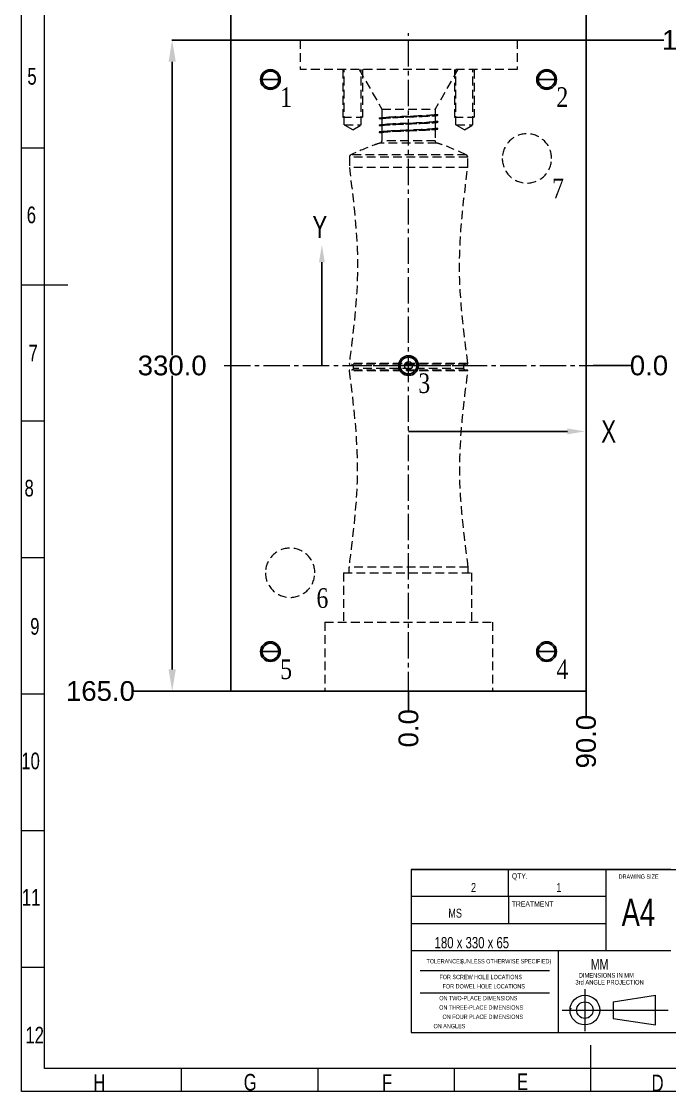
# Model space of a CAD drawing. Header units: millimetres. Extents: x -4200 to 3581, y -7493 to -4075.
# Drawn here: x 267 to 595, y -7493 to -6951 of the extents above; entities that cross this region are included whole.
import ezdxf
from ezdxf.enums import TextEntityAlignment as Align

# ---------------------------------------------------------------- set-up
doc = ezdxf.new("R2010")
doc.units = ezdxf.units.MM
doc.header["$LTSCALE"] = 0.7
for name, pattern in [('CENTER2', [28.575, 19.05, -3.175, 3.175, -3.175]), ('HIDDEN', [9.525, 6.35, -3.175]), ('SLD-SOLID', [0])]:
    doc.linetypes.add(name, pattern=pattern)
for name, color, linetype in [('BORDER', 174, 'Continuous'), ('cen lines', 40, 'Continuous'), ('DIM___NOTES', 5, 'SLD-SOLID'), ('txt', 20, 'Continuous')]:
    doc.layers.add(name, color=color, linetype=linetype)
doc.layers.add('dim', color=50, linetype='Continuous', lineweight=5)
doc.layers.add('out txt', color=202, linetype='Continuous', lineweight=13)
doc.styles.add('SLDTEXTSTYLE0', font='TXT', dxfattribs={"width": 0.75})
doc.styles.get("Standard").update_dxf_attribs({"font": 'arial.ttf'})
doc.styles.add('TEXTSTYLE_1', font='times.ttf', dxfattribs={"width": 0.8})
doc.dimstyles.get("Standard").update_dxf_attribs({"dimtxt": 10, "dimasz": 11, "dimexe": 0.18, "dimexo": 0.0625, "dimgap": 0.09, "dimtad": 0, "dimtih": 1, "dimtoh": 1, "dimdec": 1, "dimzin": 0, "dimdsep": 46, "dimtxsty": 'Standard', "dimcen": 0.09, "dimadec": 0, "dimazin": 0, "dimtfac": 1, "dimtdec": 1, "dimtofl": 0, "dimtmove": 0, "dimatfit": 3, "dimfxl": 1, "dimtolj": 1, "dimtzin": 0, "dimarcsym": 0})

# ---------------------------------------------------------------- blocks, each defined once
blk = doc.blocks.new('*U26')
at = {"layer": 'cen lines', "color": 0, "linetype": 'CENTER2', "lineweight": 9, "transparency": 16777216}
blk.add_line((0, -168.5), (0, 168.5), dxfattribs=at)
blk = doc.blocks.new('*U27')
at = {"layer": 'cen lines', "color": 0, "linetype": 'CENTER2', "lineweight": 9, "transparency": 16777216}
blk.add_line((-93.5, 0), (93.5, 0), dxfattribs=at)
blk = doc.blocks.new('*D64')
at = {"layer": 'Defpoints', "color": 0, "transparency": 16777216}
for p in [(553.14, -6939.57), (373.14, -6960.43), (553.14, -6960.43)]:
    blk.add_point(p, dxfattribs=at)
at = {"layer": 'dim', "color": 0, "lineweight": -2, "transparency": 16777216}
for p, q in [((373.14, -6960.36), (373.14, -6939.39)), ((384.14, -6939.57), (446.66, -6939.57)), ((542.14, -6939.57), (479.61, -6939.57)), ((553.14, -6960.36), (553.14, -6939.39))]:
    blk.add_line(p, q, dxfattribs=at)
at = {"layer": 'dim', "color": 0, "transparency": 16777216}
for points in [[(384.14, -6937.73), (384.14, -6941.4), (373.14, -6939.57)], [(542.14, -6937.73), (542.14, -6941.4), (553.14, -6939.57)]]:
    blk.add_solid(points, dxfattribs=at)
at = {"layer": 'dim', "color": 0, "lineweight": 9, "transparency": 16777216, "insert": (463.14, -6939.57), "char_height": 10, "attachment_point": 5}
blk.add_mtext('\\A1;180.0', dxfattribs=at)
blk = doc.blocks.new('*D65')
at = {"layer": 'Defpoints', "color": 0, "transparency": 16777216}
for p in [(373.14, -6960.43), (343.36, -7290.43), (373.14, -7290.43)]:
    blk.add_point(p, dxfattribs=at)
at = {"layer": 'dim', "color": 0, "lineweight": -2, "transparency": 16777216}
for p, q in [((373.08, -6960.43), (343.18, -6960.43)), ((343.36, -6971.43), (343.36, -7120.23)), ((343.36, -7279.43), (343.36, -7130.63)), ((373.08, -7290.43), (343.18, -7290.43))]:
    blk.add_line(p, q, dxfattribs=at)
at = {"layer": 'dim', "color": 0, "transparency": 16777216}
for points in [[(341.53, -6971.43), (345.19, -6971.43), (343.36, -6960.43)], [(341.53, -7279.43), (345.19, -7279.43), (343.36, -7290.43)]]:
    blk.add_solid(points, dxfattribs=at)
at = {"layer": 'dim', "color": 0, "lineweight": 9, "transparency": 16777216, "insert": (343.36, -7125.43), "char_height": 10, "attachment_point": 5}
blk.add_mtext('\\A1;330.0', dxfattribs=at)
blk = doc.blocks.new('*D63')
at = {"layer": 'Defpoints', "color": 0, "transparency": 16777216}
for p in [(463.14, -7125.43), (556.64, -7125.43), (575.81, -7125.43)]:
    blk.add_point(p, dxfattribs=at)
at = {"layer": 'dim', "color": 0, "lineweight": -2, "transparency": 16777216}
blk.add_line((556.7, -7125.43), (575.81, -7125.43), dxfattribs=at)
at = {"layer": 'dim', "color": 0, "lineweight": 9, "transparency": 16777216, "insert": (584.99, -7125.43), "char_height": 10, "attachment_point": 5}
blk.add_mtext('\\A1;0.0', dxfattribs=at)
blk = doc.blocks.new('*D67')
at = {"layer": 'Defpoints', "color": 0, "transparency": 16777216}
for p in [(463.14, -7125.43), (463.14, -7290.43), (463.14, -7300.08)]:
    blk.add_point(p, dxfattribs=at)
at = {"layer": 'dim', "color": 0, "lineweight": -2, "transparency": 16777216}
blk.add_line((463.14, -7290.49), (463.14, -7300.08), dxfattribs=at)
at = {"layer": 'dim', "color": 0, "lineweight": 9, "transparency": 16777216, "insert": (463.14, -7309.26), "char_height": 10, "attachment_point": 5, "rotation": 90}
blk.add_mtext('\\A1;0.0', dxfattribs=at)
blk = doc.blocks.new('*D68')
at = {"layer": 'Defpoints', "color": 0, "transparency": 16777216}
for p in [(463.14, -7125.43), (553.14, -7290.43), (553.14, -7302.97)]:
    blk.add_point(p, dxfattribs=at)
at = {"layer": 'dim', "color": 0, "lineweight": -2, "transparency": 16777216}
blk.add_line((553.14, -7290.49), (553.14, -7302.97), dxfattribs=at)
at = {"layer": 'dim', "color": 0, "lineweight": 9, "transparency": 16777216, "insert": (553.14, -7316.03), "char_height": 10, "attachment_point": 5, "rotation": 90}
blk.add_mtext('\\A1;90.0', dxfattribs=at)
blk = doc.blocks.new('*D69')
at = {"layer": 'Defpoints', "color": 0, "transparency": 16777216}
for p in [(463.14, -7125.43), (323.5, -7290.43), (373.14, -7290.43)]:
    blk.add_point(p, dxfattribs=at)
at = {"layer": 'dim', "color": 0, "lineweight": -2, "transparency": 16777216}
blk.add_line((373.08, -7290.43), (323.5, -7290.43), dxfattribs=at)
at = {"layer": 'dim', "color": 0, "lineweight": 9, "transparency": 16777216, "insert": (307.02, -7290.43), "char_height": 10, "attachment_point": 5}
blk.add_mtext('\\A1;165.0', dxfattribs=at)
blk = doc.blocks.new('*D62')
at = {"layer": 'Defpoints', "color": 0, "transparency": 16777216}
for p in [(553.14, -6960.43), (592.53, -6960.43), (463.14, -7125.43)]:
    blk.add_point(p, dxfattribs=at)
at = {"layer": 'dim', "color": 0, "lineweight": -2, "transparency": 16777216}
blk.add_line((553.2, -6960.43), (592.53, -6960.43), dxfattribs=at)
at = {"layer": 'dim', "color": 0, "lineweight": 9, "transparency": 16777216, "insert": (609.01, -6960.43), "char_height": 10, "attachment_point": 5}
blk.add_mtext('\\A1;165.0', dxfattribs=at)
blk = doc.blocks.new('*D70')
at = {"layer": 'Defpoints', "color": 0, "transparency": 16777216}
for p in [(373.14, -6929.66), (373.14, -6960.43), (463.14, -7125.43)]:
    blk.add_point(p, dxfattribs=at)
at = {"layer": 'dim', "color": 0, "lineweight": -2, "transparency": 16777216}
blk.add_line((373.14, -6960.36), (373.14, -6929.66), dxfattribs=at)
at = {"layer": 'dim', "color": 0, "lineweight": 9, "transparency": 16777216, "insert": (373.14, -6916.6), "char_height": 10, "attachment_point": 5, "rotation": 90}
blk.add_mtext('\\A1;90.0', dxfattribs=at)
blk = doc.blocks.new('out border')
at = {"layer": 'out txt', "linetype": 'SLD-SOLID'}
for p, q in [((-14.96, -505.03), (-14.96, 505.03)), ((-14.96, 87.99), (-29.92, 87.99)), ((-29.92, 0), (0, 0)), ((-14.96, -87.99), (-29.92, -87.99)), ((-14.96, -175.97), (-29.92, -175.97)), ((-14.96, -263.96), (-29.92, -263.96)), ((-14.96, -351.94), (-29.92, -351.94)), ((-14.96, -439.93), (-29.92, -439.93)), ((336.98, -519.99), (336.98, -490.08)), ((688.92, -505.03), (-14.96, -505.03)), ((73.03, -505.03), (73.03, -519.99)), ((161.01, -505.03), (161.01, -519.99)), ((249, -505.03), (249, -519.99))]:
    blk.add_line(p, q, dxfattribs=at)
blk.add_lwpolyline([(-29.92, -519.99), (-29.92, 519.99), (703.88, 519.99), (703.88, -519.99)], close=True, dxfattribs=at)
at = {"layer": 'out txt', "linetype": 'Continuous', "attachment_point": 2, "style": 'SLDTEXTSTYLE0'}
for s, insert, char_height in [('5', (-23.08, 139.62), 10.73), ('6', (-23.49, 50.35), 10.73), ('7', (-22.34, -38.73), 10.73), ('8', (-24.93, -125.75), 10.73), ('9', (-21.26, -214.83), 10.73), ('10', (-24.01, -301.55), 10.727), ('11', (-23.63, -389.44), 10.727), ('12', (-21.38, -478.23), 10.727), ('H', (20.29, -508.92), 10.73), ('G', (117.52, -508.58), 10.73), ('F', (205.65, -508.76), 10.73), ('E', (292.95, -508.24), 10.73), ('D', (379.99, -509.09), 10.73)]:
    blk.add_mtext(s, dxfattribs=dict(at, insert=insert, char_height=char_height))
blk = doc.blocks.new('proj')
at = {"color": 3, "linetype": 'Continuous', "lineweight": 9}
for p, q in [((-3434.06, -7322.63), (-3434.06, -7343.82)), ((-3419.72, -7329.05), (-3398.22, -7325.7)), ((-3398.22, -7340.74), (-3398.22, -7325.7)), ((-3445.58, -7333.22), (-3391.79, -7333.22)), ((-3419.72, -7329.05), (-3419.72, -7337.39)), ((-3419.72, -7337.39), (-3398.22, -7340.74))]:
    blk.add_line(p, q, dxfattribs=at)
for radius in [7.52, 4.17]:
    blk.add_circle((-3434.06, -7333.22), radius, dxfattribs=at)
at = {"color": 3, "linetype": 'Continuous', "lineweight": 9, "attachment_point": 1, "style": 'SLDTEXTSTYLE0'}
for s, insert, char_height in [('MM', (-3431.06, -7307.39), 5.355), ('DIMENSIONS IN MM', (-3437.15, -7314.41), 2.3317), ('3rd ANGLE PROJECTION', (-3438.82, -7317.94), 2.3317)]:
    blk.add_mtext(s, dxfattribs=dict(at, insert=insert, char_height=char_height))

msp = doc.modelspace()

# ---------------------------------------------------------------- linework, layer by layer
at = {"color": 6, "linetype": 'Continuous'}
for p, q in [((373.14, -6960.43), (373.14, -7290.43)), ((553.14, -6960.43), (373.14, -6960.43)), ((553.14, -7290.43), (553.14, -6960.43)), ((393.14, -6980.43), (388.89, -6980.43)), ((393.14, -6980.43), (397.39, -6980.43)), ((533.14, -6980.43), (528.89, -6980.43)), ((533.14, -6980.43), (537.39, -6980.43)), ((463.14, -7125.43), (458.89, -7125.43)), ((463.14, -7125.43), (467.39, -7125.43)), ((393.14, -7270.43), (388.89, -7270.43)), ((393.14, -7270.43), (397.39, -7270.43)), ((533.14, -7270.43), (528.89, -7270.43)), ((533.14, -7270.43), (537.39, -7270.43)), ((373.14, -7290.43), (553.14, -7290.43))]:
    msp.add_line(p, q, dxfattribs=at)
at = {"color": 3, "linetype": 'HIDDEN', "lineweight": 0}
for p, q in [((408.14, -6960.43), (408.14, -6975.43)), ((518.14, -6960.43), (518.14, -6975.43)), ((518.14, -6975.43), (408.14, -6975.43)), ((429.85, -6975.43), (429.85, -6999.43)), ((430.6, -7003.43), (430.6, -6975.43)), ((438.14, -6975.43), (449.64, -6995.43)), ((439.1, -7003.43), (439.1, -6975.43)), ((439.85, -6975.43), (439.85, -6999.43)), ((488.14, -6975.43), (476.64, -6995.43)), ((486.42, -6975.43), (486.42, -6999.43)), ((487.17, -7003.43), (487.17, -6975.43)), ((495.67, -7003.43), (495.67, -6975.43)), ((496.42, -6975.43), (496.42, -6999.43)), ((449.64, -6995.43), (449.64, -7000)), ((449.64, -6995.43), (476.64, -6995.43)), ((476.64, -6995.43), (476.64, -6998.25)), ((429.85, -6999.43), (439.85, -6999.43)), ((449.64, -7000.25), (449.64, -7003.5)), ((476.64, -6998.5), (476.64, -7001.75)), ((476.64, -7002), (476.64, -7005.25)), ((477.94, -6998.25), (477.94, -6998.5)), ((477.94, -7001.75), (477.94, -7002)), ((486.42, -6999.43), (496.42, -6999.43)), ((430.6, -7003.43), (439.1, -7003.43)), ((434.85, -7005.98), (430.6, -7003.43)), ((434.85, -7005.98), (439.1, -7003.43)), ((448.34, -7003.5), (448.34, -7003.75)), ((448.34, -7007), (448.34, -7007.25)), ((449.64, -7003.75), (449.64, -7007)), ((449.64, -7007.25), (449.64, -7011.54)), ((476.64, -7005.5), (476.64, -7011.54)), ((487.17, -7003.43), (495.67, -7003.43)), ((491.42, -7005.98), (487.17, -7003.43)), ((491.42, -7005.98), (495.67, -7003.43)), ((477.44, -7012.62), (448.84, -7012.62)), ((476.64, -7011.54), (449.64, -7011.54)), ((492.42, -7018.66), (433.85, -7018.66)), ((433.14, -7019.78), (433.14, -7024.99)), ((493.14, -7019.78), (433.14, -7019.78)), ((493.14, -7024.99), (493.14, -7019.78)), ((493.14, -7024.99), (433.14, -7024.99)), ((493.2, -7124.3), (433.08, -7124.3)), ((492.79, -7124.76), (433.49, -7124.76)), ((435.05, -7125.56), (435.05, -7126.96)), ((491.23, -7125.56), (435.05, -7125.56)), ((491.23, -7126.96), (435.05, -7126.96)), ((491.23, -7126.96), (491.23, -7125.56)), ((493.22, -7128.05), (433.05, -7128.05)), ((492.96, -7127.76), (433.31, -7127.76)), ((430.12, -7230.43), (430.12, -7255.43)), ((430.12, -7230.43), (495.12, -7230.43)), ((432.9, -7227.54), (432.9, -7230.43)), ((493.38, -7227.54), (432.9, -7227.54)), ((493.38, -7230.43), (493.38, -7227.54)), ((495.12, -7230.43), (495.12, -7255.43)), ((420.64, -7255.43), (420.64, -7290.43)), ((420.64, -7255.43), (505.64, -7255.43)), ((505.64, -7255.43), (505.64, -7290.43))]:
    msp.add_line(p, q, dxfattribs=at)
at = {"color": 3}
for p, q in [((419.22, -7125.43), (419.22, -7073.08)), ((463.14, -7158.78), (543.67, -7158.78))]:
    msp.add_line(p, q, dxfattribs=at)
at = {"color": 6, "linetype": 'Continuous'}
for centre, radius, start, end in [((393.14, -6980.43), 5, 0, 180), ((533.14, -6980.43), 5, 0, 180), ((393.14, -6980.43), 5, 180, 0), ((393.14, -6980.43), 4.25, 0, 180), ((393.14, -6980.43), 4.25, 180, 0), ((533.14, -6980.43), 5, 180, 0), ((533.14, -6980.43), 4.25, 0, 180), ((533.14, -6980.43), 4.25, 180, 0), ((463.14, -7125.43), 5, 0, 180), ((463.14, -7125.43), 4.25, 0, 180), ((463.14, -7125.43), 5, 180, 0), ((463.14, -7125.43), 4.25, 180, 0), ((393.14, -7270.43), 5, 0, 180), ((393.14, -7270.43), 4.25, 0, 180), ((533.14, -7270.43), 5, 0, 180), ((533.14, -7270.43), 4.25, 0, 180), ((393.14, -7270.43), 5, 180, 0), ((393.14, -7270.43), 4.25, 180, 0), ((533.14, -7270.43), 5, 180, 0), ((533.14, -7270.43), 4.25, 180, 0)]:
    msp.add_arc(centre, radius, start, end, dxfattribs=at)
at = {"color": 3, "linetype": 'HIDDEN', "lineweight": 0}
for centre, radius, start, end in [((523.14, -7020.43), 12.5, 0, 180), ((448.51, -7011.54), 1.13, 286.7975, 0), ((477.76, -7011.54), 1.13, 180, 253.2025), ((434.38, -7019.78), 1.24, 114.9842, 180), ((491.9, -7019.78), 1.24, 0, 65.0158), ((523.14, -7020.43), 12.5, 180, 0), ((433.49, -7124.35), 0.412, 172.6695, 270), ((492.79, -7124.35), 0.412, 270, 7.3305), ((433.31, -7128.02), 0.259, 90, 187.1201), ((492.96, -7128.02), 0.259, 352.8799, 90), ((403.14, -7230.43), 12.5, 0, 180), ((403.14, -7230.43), 12.5, 180, 0)]:
    msp.add_arc(centre, radius, start, end, dxfattribs=at)
for points, knots in [([(448.34, -7000), (448.34, -6999.92), (448.73, -6999.85), (450.21, -6999.71), (451.31, -6999.63), (454.39, -6999.47), (456.17, -6999.39), (459.02, -6999.28), (460.92, -6999.21), (464.83, -6999.06), (466.79, -6998.99), (470.55, -6998.83), (472.16, -6998.76), (475.25, -6998.6), (476.2, -6998.53), (477.13, -6998.44), (477.43, -6998.4), (477.84, -6998.32), (477.94, -6998.29), (477.94, -6998.25)], [-3.214168, -3.214168, -3.214168, -3.214168, -2.889798, -2.889798, -2.568815, -2.568815, -2.161874, -2.161874, -1.685409, -1.685409, -1.322539, -1.322539, -1.005683, -1.005683, -0.599771, -0.599771, -0.300042, -0.300042, -0.000003, -0.000003, -0.000003, -0.000003]), ([(448.34, -7000.25), (448.34, -7000.17), (448.73, -7000.1), (450.21, -6999.96), (451.31, -6999.88), (454.39, -6999.72), (456.17, -6999.64), (459.02, -6999.53), (460.92, -6999.46), (464.83, -6999.31), (466.79, -6999.24), (470.55, -6999.08), (472.16, -6999.01), (475.25, -6998.85), (476.2, -6998.78), (477.13, -6998.69), (477.43, -6998.65), (477.84, -6998.57), (477.94, -6998.54), (477.94, -6998.5)], [0.000003, 0.000003, 0.000003, 0.000003, 0.583642, 0.583642, 1.161186, 1.161186, 1.893394, 1.893394, 2.750695, 2.750695, 3.403606, 3.403606, 3.973724, 3.973724, 4.704081, 4.704081, 5.243382, 5.243382, 5.783241, 5.783241, 5.783241, 5.783241]), ([(449.64, -7000), (449.42, -7000), (449.2, -7000), (448.77, -7000), (448.56, -7000), (448.34, -7000)], [-0.1301409, -0.1301409, -0.1301409, -0.1301409, -0.0651409, -0.0651409, -0.0002809, -0.0002809, -0.0002809, -0.0002809]), ([(448.34, -7000), (448.34, -7000.04), (448.34, -7000.08), (448.34, -7000.16), (448.34, -7000.21), (448.34, -7000.25)], [-0.02514256, -0.02514256, -0.02514256, -0.02514256, -0.01264094, -0.01264094, -0.00014256, -0.00014256, -0.00014256, -0.00014256]), ([(448.34, -7000.25), (448.56, -7000.25), (448.77, -7000.25), (449.2, -7000.25), (449.42, -7000.25), (449.64, -7000.25)], [-0.1298627, -0.1298627, -0.1298627, -0.1298627, -0.0650026, -0.0650026, -0.0000026, -0.0000026, -0.0000026, -0.0000026]), ([(448.34, -7003.5), (448.34, -7003.46), (448.44, -7003.42), (448.84, -7003.35), (449.14, -7003.31), (450.48, -7003.18), (451.77, -7003.11), (453.79, -7003), (455.34, -7002.93), (459.38, -7002.76), (461.26, -7002.69), (465.02, -7002.55), (466.9, -7002.48), (470.93, -7002.32), (472.49, -7002.24), (474.51, -7002.14), (475.8, -7002.06), (477.13, -7001.94), (477.43, -7001.9), (477.84, -7001.82), (477.94, -7001.79), (477.94, -7001.75)], [-5.036808, -5.036808, -5.036808, -5.036808, -4.735921, -4.735921, -4.434111, -4.434111, -3.707412, -3.707412, -3.032896, -3.032896, -2.518405, -2.518405, -2.003913, -2.003913, -1.329398, -1.329398, -0.602699, -0.602699, -0.300889, -0.300889, -0.000002, -0.000002, -0.000002, -0.000002]), ([(448.34, -7003.75), (448.34, -7003.71), (448.44, -7003.67), (448.84, -7003.6), (449.14, -7003.56), (450.48, -7003.43), (451.77, -7003.36), (453.79, -7003.25), (455.34, -7003.18), (459.38, -7003.01), (461.26, -7002.94), (465.02, -7002.8), (466.9, -7002.73), (470.93, -7002.57), (472.49, -7002.49), (474.51, -7002.39), (475.8, -7002.31), (477.13, -7002.19), (477.43, -7002.15), (477.84, -7002.07), (477.94, -7002.04), (477.94, -7002)], [0.000002, 0.000002, 0.000002, 0.000002, 0.300889, 0.300889, 0.602699, 0.602699, 1.329398, 1.329398, 2.003913, 2.003913, 2.518405, 2.518405, 3.032896, 3.032896, 3.707412, 3.707412, 4.434111, 4.434111, 4.735921, 4.735921, 5.036808, 5.036808, 5.036808, 5.036808]), ([(476.64, -6998.25), (476.64, -6998.29), (476.53, -6998.33), (476.11, -6998.41), (475.81, -6998.45), (475.15, -6998.51), (474.84, -6998.54), (474.11, -6998.6), (473.67, -6998.63), (472.51, -6998.7), (471.73, -6998.74), (470.09, -6998.82), (469.24, -6998.86), (466.72, -6998.98), (464.97, -6999.05), (462.37, -6999.15), (461.54, -6999.19), (460.03, -6999.25), (459.35, -6999.28), (457.3, -6999.37), (456, -6999.43), (454.39, -6999.52), (453.96, -6999.54), (452.31, -6999.64), (451.32, -6999.71), (450.43, -6999.8), (450.25, -6999.83), (449.8, -6999.9), (449.64, -6999.95), (449.64, -7000)], [-4.251417, -4.251417, -4.251417, -4.251417, -3.956715, -3.956715, -3.671694, -3.671694, -3.479341, -3.479341, -3.264166, -3.264166, -2.952831, -2.952831, -2.663822, -2.663822, -2.131695, -2.131695, -1.883126, -1.883126, -1.671792, -1.671792, -1.230117, -1.230117, -1.05855, -1.05855, -0.525662, -0.525662, -0.357448, -0.357448, -0.000003, -0.000003, -0.000003, -0.000003]), ([(449.64, -7000.25), (449.64, -7000.2), (449.8, -7000.15), (450.25, -7000.08), (450.43, -7000.05), (451.32, -6999.96), (452.31, -6999.89), (453.96, -6999.79), (454.39, -6999.77), (456, -6999.68), (457.3, -6999.62), (459.35, -6999.53), (460.03, -6999.5), (461.54, -6999.44), (462.37, -6999.4), (464.97, -6999.3), (466.72, -6999.23), (469.24, -6999.11), (470.09, -6999.07), (471.73, -6998.99), (472.51, -6998.95), (473.67, -6998.88), (474.11, -6998.85), (474.84, -6998.79), (475.15, -6998.76), (475.81, -6998.7), (476.11, -6998.66), (476.53, -6998.58), (476.64, -6998.54), (476.64, -6998.5)], [-4.251417, -4.251417, -4.251417, -4.251417, -3.893972, -3.893972, -3.725758, -3.725758, -3.19287, -3.19287, -3.021303, -3.021303, -2.579628, -2.579628, -2.368294, -2.368294, -2.119725, -2.119725, -1.587598, -1.587598, -1.298589, -1.298589, -0.987254, -0.987254, -0.772079, -0.772079, -0.579726, -0.579726, -0.294705, -0.294705, -0.000003, -0.000003, -0.000003, -0.000003]), ([(476.64, -7001.75), (476.64, -7001.79), (476.54, -7001.83), (476.14, -7001.9), (475.85, -7001.94), (475.24, -7002), (474.98, -7002.03), (473.76, -7002.12), (472.55, -7002.2), (470.68, -7002.29), (470.23, -7002.32), (468.21, -7002.41), (466.51, -7002.48), (464.21, -7002.58), (463.66, -7002.6), (462.57, -7002.65), (462.03, -7002.67), (459.73, -7002.76), (458.03, -7002.84), (455.99, -7002.93), (455.51, -7002.96), (453.63, -7003.05), (452.42, -7003.13), (451.18, -7003.23), (450.9, -7003.25), (449.98, -7003.35), (449.64, -7003.43), (449.64, -7003.5)], [-4.254129, -4.254129, -4.254129, -4.254129, -3.966741, -3.966741, -3.688013, -3.688013, -3.517701, -3.517701, -2.984438, -2.984438, -2.821121, -2.821121, -2.289218, -2.289218, -2.125737, -2.125737, -1.962407, -1.962407, -1.429137, -1.429137, -1.258785, -1.258785, -0.722684, -0.722684, -0.528043, -0.528043, -0.000002, -0.000002, -0.000002, -0.000002]), ([(449.64, -7003.75), (449.64, -7003.68), (449.95, -7003.61), (450.8, -7003.51), (451.11, -7003.48), (452.37, -7003.38), (453.56, -7003.31), (455.45, -7003.21), (455.94, -7003.19), (458, -7003.09), (459.7, -7003.02), (462.01, -7002.92), (462.56, -7002.9), (463.66, -7002.85), (464.21, -7002.83), (466.51, -7002.73), (468.21, -7002.66), (470.23, -7002.57), (470.69, -7002.54), (472.57, -7002.45), (473.78, -7002.37), (474.99, -7002.28), (475.26, -7002.25), (475.86, -7002.19), (476.15, -7002.15), (476.54, -7002.08), (476.64, -7002.04), (476.64, -7002)], [-4.253924, -4.253924, -4.253924, -4.253924, -3.754138, -3.754138, -3.54085, -3.54085, -3.00406, -3.00406, -2.828505, -2.828505, -2.294402, -2.294402, -2.129537, -2.129537, -1.964427, -1.964427, -1.432333, -1.432333, -1.268117, -1.268117, -0.734351, -0.734351, -0.561006, -0.561006, -0.284413, -0.284413, -0.000002, -0.000002, -0.000002, -0.000002]), ([(477.94, -6998.25), (477.72, -6998.25), (477.5, -6998.25), (477.07, -6998.25), (476.85, -6998.25), (476.64, -6998.25)], [-0.1297652, -0.1297652, -0.1297652, -0.1297652, -0.0650034, -0.0650034, -0.0000034, -0.0000034, -0.0000034, -0.0000034]), ([(476.64, -6998.5), (476.85, -6998.5), (477.07, -6998.5), (477.5, -6998.5), (477.72, -6998.5), (477.94, -6998.5)], [-0.1302391, -0.1302391, -0.1302391, -0.1302391, -0.0652391, -0.0652391, -0.0004774, -0.0004774, -0.0004774, -0.0004774]), ([(477.94, -7001.75), (477.72, -7001.75), (477.5, -7001.75), (477.07, -7001.75), (476.85, -7001.75), (476.64, -7001.75)], [-0.1299796, -0.1299796, -0.1299796, -0.1299796, -0.0650018, -0.0650018, -0.0000018, -0.0000018, -0.0000018, -0.0000018]), ([(476.64, -7002), (476.85, -7002), (477.07, -7002), (477.5, -7002), (477.72, -7002), (477.94, -7002)], [-0.1300232, -0.1300232, -0.1300232, -0.1300232, -0.0650232, -0.0650232, -0.0000454, -0.0000454, -0.0000454, -0.0000454]), ([(477.94, -6998.5), (477.94, -6998.46), (477.94, -6998.41), (477.94, -6998.33), (477.94, -6998.29), (477.94, -6998.25)], [-0.02523674, -0.02523674, -0.02523674, -0.02523674, -0.01273915, -0.01273915, -0.00023674, -0.00023674, -0.00023674, -0.00023674]), ([(477.94, -7002), (477.94, -7001.96), (477.94, -7001.91), (477.94, -7001.83), (477.94, -7001.79), (477.94, -7001.75)], [-0.0250224, -0.0250224, -0.0250224, -0.0250224, -0.01252321, -0.01252321, -0.0000224, -0.0000224, -0.0000224, -0.0000224]), ([(449.64, -7003.5), (449.42, -7003.5), (449.2, -7003.5), (448.77, -7003.5), (448.55, -7003.5), (448.34, -7003.5)], [-0.1300232, -0.1300232, -0.1300232, -0.1300232, -0.0650232, -0.0650232, -0.0000454, -0.0000454, -0.0000454, -0.0000454]), ([(448.34, -7003.5), (448.34, -7003.54), (448.34, -7003.58), (448.34, -7003.66), (448.34, -7003.71), (448.34, -7003.75)], [-0.0250224, -0.0250224, -0.0250224, -0.0250224, -0.01252321, -0.01252321, -0.0000224, -0.0000224, -0.0000224, -0.0000224]), ([(448.34, -7003.75), (448.55, -7003.75), (448.77, -7003.75), (449.2, -7003.75), (449.42, -7003.75), (449.64, -7003.75)], [-0.1299796, -0.1299796, -0.1299796, -0.1299796, -0.0650018, -0.0650018, -0.0000018, -0.0000018, -0.0000018, -0.0000018]), ([(448.34, -7007), (448.34, -7006.96), (448.44, -7006.92), (448.84, -7006.85), (449.15, -7006.81), (450.08, -7006.72), (451.03, -7006.65), (454.12, -7006.48), (455.73, -7006.41), (459.49, -7006.26), (461.45, -7006.19), (465.36, -7006.04), (467.26, -7005.97), (470.1, -7005.85), (471.89, -7005.78), (474.97, -7005.61), (476.06, -7005.54), (477.55, -7005.39), (477.93, -7005.32), (477.94, -7005.25)], [-5.783241, -5.783241, -5.783241, -5.783241, -5.243382, -5.243382, -4.704081, -4.704081, -3.973724, -3.973724, -3.403606, -3.403606, -2.750695, -2.750695, -1.893394, -1.893394, -1.161186, -1.161186, -0.583642, -0.583642, -0.000003, -0.000003, -0.000003, -0.000003]), ([(448.34, -7007.25), (448.34, -7007.21), (448.44, -7007.17), (448.84, -7007.1), (449.15, -7007.06), (450.08, -7006.97), (451.03, -7006.9), (454.12, -7006.73), (455.73, -7006.66), (459.49, -7006.51), (461.45, -7006.44), (465.36, -7006.29), (467.26, -7006.22), (470.1, -7006.1), (471.89, -7006.03), (474.97, -7005.86), (476.06, -7005.79), (477.55, -7005.64), (477.93, -7005.57), (477.94, -7005.5)], [0.000003, 0.000003, 0.000003, 0.000003, 0.300042, 0.300042, 0.599771, 0.599771, 1.005683, 1.005683, 1.322539, 1.322539, 1.685409, 1.685409, 2.161874, 2.161874, 2.568815, 2.568815, 2.889798, 2.889798, 3.214168, 3.214168, 3.214168, 3.214168]), ([(449.64, -7007), (449.42, -7007), (449.2, -7007), (448.77, -7007), (448.56, -7007), (448.34, -7007)], [-0.1302391, -0.1302391, -0.1302391, -0.1302391, -0.0652391, -0.0652391, -0.0004774, -0.0004774, -0.0004774, -0.0004774]), ([(448.34, -7007), (448.34, -7007.04), (448.34, -7007.08), (448.34, -7007.16), (448.34, -7007.21), (448.34, -7007.25)], [-0.02523674, -0.02523674, -0.02523674, -0.02523674, -0.01273915, -0.01273915, -0.00023674, -0.00023674, -0.00023674, -0.00023674]), ([(448.34, -7007.25), (448.56, -7007.25), (448.77, -7007.25), (449.2, -7007.25), (449.42, -7007.25), (449.64, -7007.25)], [-0.1297652, -0.1297652, -0.1297652, -0.1297652, -0.0650034, -0.0650034, -0.0000034, -0.0000034, -0.0000034, -0.0000034]), ([(476.64, -7005.25), (476.64, -7005.3), (476.49, -7005.34), (476.04, -7005.42), (475.86, -7005.44), (474.97, -7005.54), (473.99, -7005.61), (472.32, -7005.71), (471.87, -7005.73), (470.26, -7005.82), (468.97, -7005.88), (466.94, -7005.96), (466.25, -7005.99), (464.74, -7006.06), (463.91, -7006.09), (461.31, -7006.2), (459.56, -7006.27), (457.04, -7006.38), (456.2, -7006.42), (454.56, -7006.51), (453.78, -7006.55), (452.6, -7006.62), (452.16, -7006.65), (451.42, -7006.71), (451.12, -7006.73), (450.46, -7006.8), (450.16, -7006.84), (449.74, -7006.92), (449.64, -7006.96), (449.64, -7007)], [-4.251363, -4.251363, -4.251363, -4.251363, -3.902092, -3.902092, -3.729062, -3.729062, -3.195343, -3.195343, -3.017026, -3.017026, -2.581459, -2.581459, -2.368879, -2.368879, -2.120289, -2.120289, -1.588002, -1.588002, -1.300409, -1.300409, -0.988959, -0.988959, -0.769835, -0.769835, -0.577947, -0.577947, -0.293894, -0.293894, -0.000003, -0.000003, -0.000003, -0.000003]), ([(449.64, -7007.25), (449.64, -7007.21), (449.74, -7007.17), (450.16, -7007.09), (450.46, -7007.05), (451.12, -7006.98), (451.42, -7006.96), (452.16, -7006.9), (452.6, -7006.87), (453.78, -7006.8), (454.56, -7006.76), (456.2, -7006.67), (457.04, -7006.63), (459.56, -7006.52), (461.31, -7006.45), (463.91, -7006.34), (464.74, -7006.31), (466.25, -7006.24), (466.94, -7006.21), (468.97, -7006.13), (470.26, -7006.07), (471.87, -7005.98), (472.32, -7005.96), (473.99, -7005.86), (474.97, -7005.79), (475.86, -7005.69), (476.04, -7005.67), (476.49, -7005.59), (476.64, -7005.55), (476.64, -7005.5)], [-4.251363, -4.251363, -4.251363, -4.251363, -3.957472, -3.957472, -3.673419, -3.673419, -3.481531, -3.481531, -3.262407, -3.262407, -2.950957, -2.950957, -2.663364, -2.663364, -2.131077, -2.131077, -1.882487, -1.882487, -1.669907, -1.669907, -1.23434, -1.23434, -1.056023, -1.056023, -0.522304, -0.522304, -0.349274, -0.349274, -0.000003, -0.000003, -0.000003, -0.000003]), ([(477.94, -7005.25), (477.72, -7005.25), (477.5, -7005.25), (477.07, -7005.25), (476.85, -7005.25), (476.64, -7005.25)], [-0.1298627, -0.1298627, -0.1298627, -0.1298627, -0.0650026, -0.0650026, -0.0000026, -0.0000026, -0.0000026, -0.0000026]), ([(476.64, -7005.5), (476.85, -7005.5), (477.07, -7005.5), (477.5, -7005.5), (477.72, -7005.5), (477.94, -7005.5)], [-0.1301409, -0.1301409, -0.1301409, -0.1301409, -0.0651409, -0.0651409, -0.0002809, -0.0002809, -0.0002809, -0.0002809]), ([(477.94, -7005.5), (477.94, -7005.46), (477.94, -7005.41), (477.94, -7005.33), (477.94, -7005.29), (477.94, -7005.25)], [-0.02514256, -0.02514256, -0.02514256, -0.02514256, -0.01264094, -0.01264094, -0.00014256, -0.00014256, -0.00014256, -0.00014256]), ([(448.84, -7012.62), (447.79, -7012.94), (446.75, -7013.27), (445.71, -7013.63), (441.67, -7015.04), (437.76, -7016.84), (433.85, -7018.66)], [0, 0, 0, 0, 0.20325, 0.20325, 0.20325, 1, 1, 1, 1]), ([(492.42, -7018.66), (488.52, -7016.84), (484.61, -7015.04), (480.56, -7013.63), (479.53, -7013.27), (478.49, -7012.94), (477.44, -7012.62)], [0, 0, 0, 0, 0.79675, 0.79675, 0.79675, 1, 1, 1, 1]), ([(433.14, -7024.99), (435.25, -7041.87), (437.36, -7058.75), (437.29, -7075.63), (437.23, -7091.85), (435.16, -7108.08), (433.08, -7124.3)], [0, 0, 0, 0, 0.509787, 0.509787, 0.509787, 1, 1, 1, 1]), ([(493.2, -7124.3), (491.11, -7108.08), (489.04, -7091.85), (488.98, -7075.63), (488.92, -7058.75), (491.03, -7041.87), (493.14, -7024.99)], [0, 0, 0, 0, 0.490213, 0.490213, 0.490213, 1, 1, 1, 1]), ([(434.25, -7124.76), (434.45, -7124.76), (434.67, -7124.85), (434.82, -7125), (434.96, -7125.15), (435.05, -7125.36), (435.05, -7125.56)], [0, 0, 0, 0, 0.5, 0.5, 0.5, 1, 1, 1, 1]), ([(435.05, -7126.96), (435.05, -7127.06), (435.03, -7127.16), (434.99, -7127.26), (434.95, -7127.36), (434.89, -7127.45), (434.82, -7127.53), (434.74, -7127.61), (434.64, -7127.67), (434.54, -7127.71), (434.45, -7127.75), (434.34, -7127.76), (434.25, -7127.76)], [0, 0, 0, 0, 0.25, 0.25, 0.25, 0.5, 0.5, 0.5, 0.75, 0.75, 0.75, 0.9999999, 0.9999999, 0.9999999, 0.9999999]), ([(491.23, -7125.56), (491.23, -7125.36), (491.31, -7125.15), (491.46, -7125), (491.61, -7124.85), (491.82, -7124.76), (492.03, -7124.76)], [0, 0, 0, 0, 0.5, 0.5, 0.5, 1, 1, 1, 1]), ([(492.03, -7127.76), (491.93, -7127.76), (491.83, -7127.75), (491.73, -7127.71), (491.63, -7127.67), (491.54, -7127.61), (491.46, -7127.53), (491.38, -7127.45), (491.32, -7127.36), (491.28, -7127.26), (491.24, -7127.16), (491.23, -7127.06), (491.23, -7126.96)], [0.0000001, 0.0000001, 0.0000001, 0.0000001, 0.25, 0.25, 0.25, 0.5, 0.5, 0.5, 0.75, 0.75, 0.75, 1, 1, 1, 1]), ([(433.05, -7128.05), (435.15, -7144.84), (437.23, -7161.62), (437.17, -7178.4), (437.11, -7194.78), (435, -7211.16), (432.9, -7227.54)], [0, 0, 0, 0, 0.505972, 0.505972, 0.505972, 1, 1, 1, 1]), ([(493.38, -7227.54), (491.27, -7211.16), (489.16, -7194.78), (489.1, -7178.4), (489.04, -7161.62), (491.13, -7144.84), (493.22, -7128.05)], [0, 0, 0, 0, 0.494028, 0.494028, 0.494028, 1, 1, 1, 1])]:
    msp.add_open_spline(points, degree=3, knots=knots, dxfattribs=at)
at = {"color": 7, "linetype": 'Continuous'}
msp.add_point((545.28, -7451.46), dxfattribs=at)
at = {"color": 3}
for points in [[(419.22, -7064.16), (417.73, -7073.08), (420.71, -7073.08)], [(552.59, -7158.78), (543.67, -7157.3), (543.67, -7160.27)]]:
    msp.add_solid(points, dxfattribs=at)
at = {"layer": 'BORDER', "color": 3, "linetype": 'Continuous', "lineweight": 9}
for p, q in [((596.11, -7380.84), (464.48, -7380.84)), ((513.78, -7394.61), (513.78, -7380.84)), ((563.08, -7380.84), (563.08, -7422.13)), ((563.08, -7394.61), (464.48, -7394.61)), ((513.78, -7394.61), (513.78, -7408.37)), ((563.08, -7408.37), (464.48, -7408.37)), ((596.11, -7422.13), (464.48, -7422.13)), ((539.13, -7463.42), (539.13, -7422.13)), ((534.54, -7432.27), (469.07, -7432.27)), ((534.54, -7443.47), (469.07, -7443.47)), ((464.48, -7463.42), (596.11, -7463.42))]:
    msp.add_line(p, q, dxfattribs=at)
at = {"layer": 'cen lines', "lineweight": 9}
msp.add_circle((463.14, -7125.43), 2, dxfattribs=at)
at = {"layer": 'DIM___NOTES', "color": 3, "linetype": 'Continuous', "lineweight": 9}
for p, q in [((464.48, -7380.84), (816.33, -7380.84)), ((464.48, -7380.84), (464.48, -7463.42)), ((464.48, -7463.42), (816.33, -7463.42))]:
    msp.add_line(p, q, dxfattribs=at)

# ---------------------------------------------------------------- block references
msp.add_blockref('proj', (3986.55, -118.9))
at = {"layer": 'cen lines', "linetype": 'CENTER2', "lineweight": 9}
for name in ['*U26', '*U27']:
    msp.add_blockref(name, (463.14, -7125.43), dxfattribs=at)
at = {"layer": 'out txt', "xscale": 0.7865424000000001, "yscale": 0.7865424000000001, "zscale": 0.7865424000000001}
msp.add_blockref('out border', (290.48, -7084.42), dxfattribs=at)

# ---------------------------------------------------------------- texts
at = {"color": 3, "char_height": 11.25, "attachment_point": 1, "style": 'SLDTEXTSTYLE0'}
for s, insert in [('Y', (414.41, -7049.57)), ('X', (560.81, -7153.2))]:
    msp.add_mtext(s, dxfattribs=dict(at, insert=insert))
at = {"layer": 'BORDER', "color": 2, "linetype": 'Continuous', "lineweight": 9, "style": 'SLDTEXTSTYLE0', "width": 0.75}
for s, height, p in [('2', 4.59, (494.8, -7393.64)), ('1', 4.59, (538.05, -7393.64)), ('MS', 4.588, (483.31, -7406.65)), ('180 x 330 x 65', 5.7348, (476.36, -7422.52))]:
    msp.add_text(s, height=height, dxfattribs=at).set_placement(p, align=Align.BOTTOM_LEFT)
at = {"layer": 'BORDER', "color": 3, "linetype": 'Continuous', "lineweight": 9, "style": 'SLDTEXTSTYLE0'}
for s, insert, char_height, attachment_point in [('QTY.', (515.5, -7382.79), 2.753, 1), ('DRAWING SIZE', (579.74, -7383.34), 2.2022, 2), ('TREATMENT', (515.46, -7396.93), 2.753, 1), ('A4', (579.6, -7395.7), 13.764, 2)]:
    msp.add_mtext(s, dxfattribs=dict(at, insert=insert, char_height=char_height, attachment_point=attachment_point))
at = {"layer": 'BORDER', "color": 2, "linetype": 'Continuous', "lineweight": 9, "style": 'SLDTEXTSTYLE0'}
for s, insert, char_height, attachment_point in [('TOLERANCES', (481.58, -7426.24), 2.202, 2), ('(UNLESS OTHERWISE SPECIFIED)', (512.62, -7426.24), 2.2022, 2), ('FOR SCREW HOLE LOCATIONS', (478.78, -7434.23), 2.2022, 1), ('FOR DOWEL HOLE LOCATIONS', (480.41, -7438.94), 2.2022, 1), ('ON TWO-PLACE DIMENSIONS', (478.72, -7444.95), 2.2022, 1), ('ON THREE-PLACE DIMENSIONS', (478.68, -7449.69), 2.2022, 1), ('ON FOUR PLACE DIMENSIONS', (480.36, -7454.41), 2.2022, 1), ('ON ANGLES', (475.81, -7459.13), 2.202, 1)]:
    msp.add_mtext(s, dxfattribs=dict(at, insert=insert, char_height=char_height, attachment_point=attachment_point))
at = {"layer": 'txt', "lineweight": 9, "style": 'TEXTSTYLE_1', "width": 0.8}
for s, p in [('1', (398.1, -6994.31)), ('2', (538.1, -6994.31)), ('7', (535.89, -7040.58)), ('3', (468.1, -7139.31)), ('6', (416.48, -7248.23)), ('5', (398.1, -7284.31)), ('4', (538.1, -7284.31))]:
    msp.add_text(s, height=9.94, dxfattribs=at).set_placement(p)

# ---------------------------------------------------------------- dimensions: what is measured, and where the dimension line sits
at = {"layer": 'dim', "lineweight": 9}
for feature_location, offset, dtype, origin, picture, middle in [((373.14, -6960.43), (0, 30.77), 1, (463.14, -7125.43), '*D70', (373.14, -6916.6)), ((553.14, -6960.43), (39.39, 0), 0, (463.14, -7125.43), '*D62', (609.01, -6960.43)), ((556.63800366, -7125.42705315), (19.17200098, 0), 0, (463.13800366, -7125.42705315), '*D63', (584.9859528, -7125.42705315)), ((373.14, -7290.43), (-49.64, 0), 0, (463.14, -7125.43), '*D69', (307.02, -7290.43)), ((463.13800366, -7290.42705315), (0, -9.65606631), 1, (463.13800366, -7125.42705315), '*D67', (463.13800366, -7309.25906762)), ((553.14, -7290.43), (0, -12.54), 1, (463.14, -7125.43), '*D68', (553.14, -7316.03))]:
    dim = msp.add_ordinate_dim(feature_location=feature_location, offset=offset, dtype=dtype, origin=origin, dimstyle='Standard', dxfattribs=at)
    dim.commit()
    dim.dimension.update_dxf_attribs({"geometry": picture, "text_midpoint": middle})
dim = msp.add_linear_dim(base=(553.14, -6939.57), p1=(373.14, -6960.43), p2=(553.14, -6960.43), dimstyle='Standard', dxfattribs=at)
dim.commit()
dim.dimension.update_dxf_attribs({"geometry": '*D64', "text_midpoint": (463.14, -6939.57)})
dim = msp.add_linear_dim(base=(343.36, -7290.43), p1=(373.14, -6960.43), p2=(373.14, -7290.43), angle=90, dimstyle='Standard', dxfattribs=at)
dim.commit()
dim.dimension.update_dxf_attribs({"geometry": '*D65', "text_midpoint": (343.36, -7125.43)})

doc.saveas('drawing.dxf')
